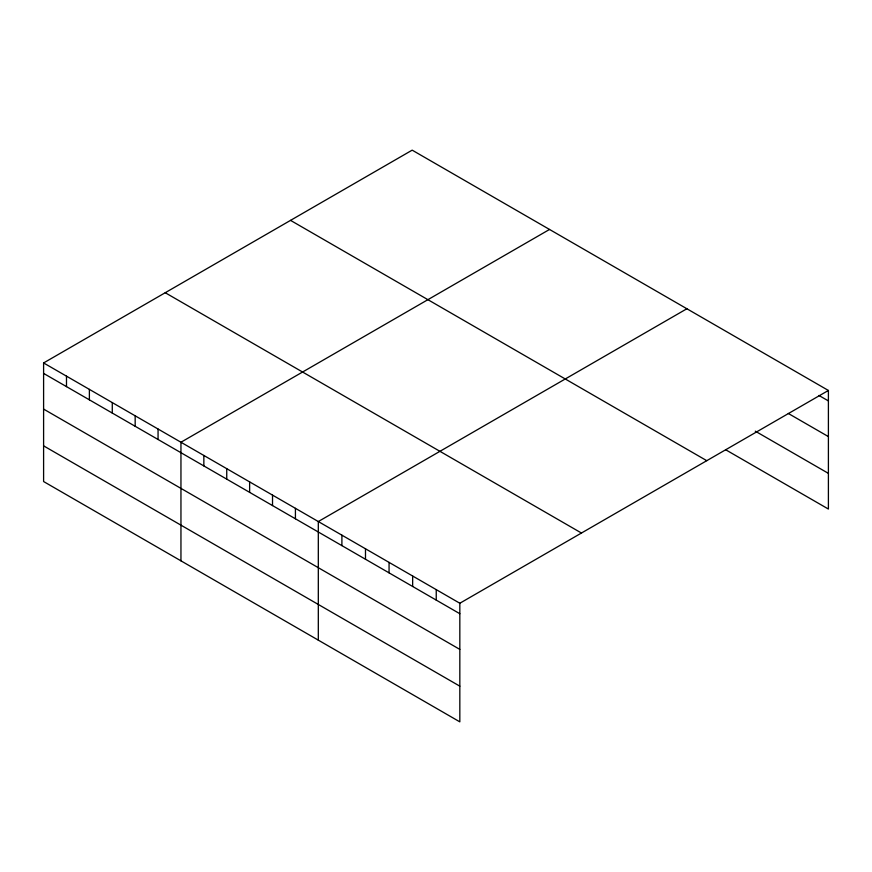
<?xml version="1.0" encoding="UTF-8"?>
<svg xmlns="http://www.w3.org/2000/svg" width="872" height="872" viewBox="0 0 872 872"><rect width="100%" height="100%" fill="white"/><g stroke="black" fill="none" stroke-linecap="round" stroke-linejoin="round"><path stroke-width="1.31" d="M459.827 649.4L459.827 603.25L43.6 362.948L43.6 481.54L459.827 721.853L459.827 649.4L43.6 409.088M725.798 449.821L828.4 509.052L828.4 390.46L412.173 150.148L43.6 362.948M549.524 229.456L180.951 442.246L180.951 560.838M686.885 308.753L318.313 521.543L318.313 640.146M459.827 603.25L828.4 390.46M818.961 395.474L828.4 400.913M788.299 413.459L828.4 436.6M755.283 431.16L828.4 473.365M290.54 220.376L706.767 460.678M165.233 292.72L581.461 533.032M43.6 373.401L459.827 613.714M43.6 445.854L459.827 686.166M436.24 589.636L436.24 600.089M412.652 576.021L412.652 586.475M389.065 562.396L389.065 572.86M365.488 548.782L365.488 559.235M341.9 535.168L341.9 545.621M295.423 508.332L295.423 518.786M272.522 495.111L272.522 505.575M249.632 481.9L249.632 492.353M226.742 468.678L226.742 479.142M203.852 455.467L203.852 465.921M158.061 429.024L158.061 439.488M135.171 415.813L135.171 426.266M112.281 402.592L112.281 413.055M89.38 389.381L89.38 399.834M66.49 376.159L66.49 386.623"/></g></svg>
